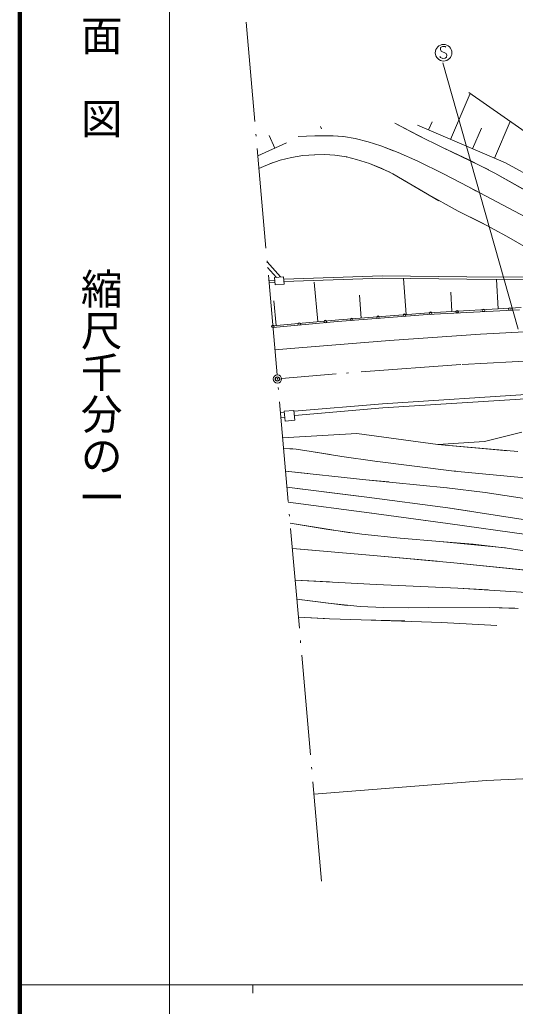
# Model space of a CAD drawing. Units: millimetres, scale not verified. Extents: x 40000 to 680000, y 20000 to 380000.
# Drawn here: x 40000 to 99512, y 202409 to 320798 of the extents above; entities that cross this region are included whole.
import ezdxf
from ezdxf.enums import TextEntityAlignment as Align

# ---------------------------------------------------------------- set-up
doc = ezdxf.new("R2010")
doc.units = ezdxf.units.MM
doc.header["$LTSCALE"] = 1000
doc.header["$PDMODE"] = 32
doc.header["$PDSIZE"] = 500
doc.linetypes.add('LONG_DASHED_DOTTED', pattern=[15.25, 12, -1.5, 0.25, -1.5])
for name, color, linetype, lineweight in [('M-BGD', 7, 'Continuous', 13), ('M-BMK', 2, 'LONG_DASHED_DOTTED', 13), ('M-BMK-LINE', 2, 'LONG_DASHED_DOTTED', 13), ('M-STR-HTXT', 7, 'Continuous', 13), ('M-TTL', 2, 'Continuous', 140), ('M-TTL-BAND', 7, 'Continuous', 25)]:
    doc.layers.add(name, color=color, linetype=linetype, lineweight=lineweight)
doc.layers.add('M-OTRS', color=6, linetype='Continuous')
doc.styles.add('@ＭＳ ゴシック', font='')
doc.styles.get('@ＭＳ ゴシック').set_extended_font_data('@MS Gothic')

msp = doc.modelspace()

# ---------------------------------------------------------------- linework, layer by layer
at = {"layer": 'M-BGD'}
for p, q in [((91742, 306441), (94098, 311950)), ((93921, 312073), (102032, 306406)), ((76237, 307696), (76119, 307993)), ((85039, 308398), (88800, 306425)), ((85039, 308398), (87866, 306898)), ((87779, 308135), (98347, 303616)), ((89100, 307570), (89516, 308543)), ((97026, 304181), (98910, 308587)), ((70638, 305394), (69953, 306911)), ((73431, 306766), (75441, 306877)), ((73431, 306766), (75441, 306877)), ((75441, 306877), (77640, 306879)), ((75441, 306877), (77640, 306879)), ((77640, 306879), (78703, 306796)), ((77640, 306879), (78901, 306772)), ((78901, 306772), (80275, 306541)), ((87866, 306898), (90781, 305467)), ((94384, 305311), (95444, 307789)), ((68598, 304473), (72020, 306018)), ((80275, 306541), (81828, 306149)), ((80275, 306541), (81828, 306149)), ((81828, 306149), (83360, 305651)), ((81828, 306149), (83360, 305651)), ((83360, 305651), (84869, 305079)), ((83360, 305651), (85429, 304852)), ((90781, 305467), (96352, 302775)), ((90781, 305467), (93858, 304018)), ((71262, 303929), (72624, 304265)), ((71262, 303929), (72624, 304265)), ((72624, 304265), (74013, 304488)), ((72624, 304265), (74013, 304488)), ((74013, 304488), (75433, 304602)), ((74013, 304488), (75417, 304601)), ((75417, 304601), (76639, 304606)), ((76639, 304606), (77839, 304527)), ((76639, 304606), (77839, 304527)), ((76639, 304606), (77839, 304527)), ((77839, 304527), (79224, 304326)), ((77839, 304527), (79224, 304326)), ((77839, 304527), (79224, 304326)), ((79224, 304326), (80461, 304038)), ((79224, 304326), (80461, 304038)), ((79224, 304326), (79289, 304313)), ((85429, 304852), (87818, 303806)), ((68732, 302948), (70310, 303619)), ((68732, 302948), (70019, 303509)), ((68732, 302948), (70019, 303509)), ((70019, 303509), (71262, 303929)), ((70019, 303509), (71262, 303929)), ((80461, 304038), (81992, 303556)), ((80461, 304038), (81992, 303556)), ((81992, 303556), (84466, 302492)), ((81992, 303556), (83480, 302958)), ((87818, 303806), (90873, 302316)), ((87818, 303806), (90873, 302316)), ((93858, 304018), (97057, 302398)), ((98347, 303616), (108933, 297796)), ((83480, 302958), (84823, 302307)), ((84823, 302307), (88790, 299975)), ((84823, 302307), (90344, 299059)), ((90873, 302316), (93880, 300739)), ((90873, 302316), (93880, 300739)), ((97057, 302398), (103798, 298527)), ((97057, 302398), (105562, 297584)), ((93880, 300739), (102432, 296213)), ((93880, 300739), (94828, 300230)), ((88790, 299975), (92639, 297834)), ((92639, 297834), (95504, 296409)), ((92639, 297834), (96336, 295981)), ((95504, 296409), (98440, 294828)), ((98440, 294828), (103782, 291734)), ((98440, 294828), (102416, 292513)), ((71316, 289927), (69716, 291755)), ((70827, 289878), (69775, 291080)), ((83577, 290069), (71718, 289668)), ((93687, 289947), (83577, 290069)), ((70587, 289549), (69913, 289511)), ((70604, 289249), (69939, 289212)), ((71675, 289964), (70596, 289855)), ((70596, 289855), (70685, 288975)), ((70685, 288975), (71764, 289084)), ((71764, 289084), (71675, 289964)), ((83581, 289769), (71728, 289369)), ((75795, 284569), (75375, 289293)), ((93683, 289647), (83581, 289769)), ((86428, 285417), (86096, 289738)), ((109689, 289535), (93683, 289647)), ((109723, 289834), (93687, 289947)), ((97450, 286116), (97244, 289622)), ((81011, 285001), (80799, 287760)), ((91908, 285789), (91770, 288118)), ((70781, 284123), (70520, 287052)), ((88957, 285415), (78164, 284567)), ((89136, 285626), (78303, 284793)), ((100009, 285990), (88957, 285415)), ((100222, 286280), (89136, 285626)), ((78303, 284793), (70390, 284078)), ((78164, 284567), (70410, 283854)), ((84417, 282315), (95324, 283047)), ((95324, 283047), (106244, 283622)), ((73508, 281434), (84417, 282315)), ((70646, 281171), (73508, 281434)), ((83555, 274723), (102001, 275904)), ((72953, 273815), (83555, 274723)), ((83594, 274204), (102029, 275385)), ((71748, 273714), (71305, 273672)), ((71742, 273804), (72934, 273921)), ((71858, 272622), (71742, 273804)), ((72934, 273921), (73050, 272740)), ((72997, 273297), (83594, 274204)), ((71807, 273086), (71360, 273045)), ((73050, 272740), (71858, 272622)), ((71573, 270625), (80495, 271127)), ((80495, 271127), (90225, 269811)), ((95806, 270182), (100294, 271320)), ((90225, 269811), (95806, 270182)), ((71684, 269361), (72816, 269288)), ((71684, 269361), (73214, 269249)), ((71684, 269361), (73214, 269249)), ((73214, 269249), (74995, 269002)), ((73214, 269249), (74995, 269002)), ((74995, 269002), (77285, 268608)), ((74995, 269002), (78668, 268388)), ((74995, 269002), (78668, 268388)), ((90225, 269811), (99826, 268982)), ((90225, 269811), (98630, 269074)), ((78668, 268388), (82629, 267834)), ((78668, 268388), (82629, 267834)), ((82629, 267834), (82862, 267803)), ((82629, 267834), (92189, 266638)), ((71924, 266632), (74599, 266331)), ((71924, 266632), (81560, 265596)), ((92189, 266638), (101937, 265686)), ((92189, 266638), (92382, 266617)), ((81560, 265596), (91299, 264626)), ((81560, 265596), (84334, 265324)), ((72093, 264706), (80702, 263629)), ((72093, 264706), (81694, 263505)), ((72093, 264706), (73960, 264466)), ((91299, 264626), (95876, 264046)), ((91299, 264626), (91314, 264625)), ((95876, 264046), (100624, 263340)), ((72251, 262915), (81961, 261642)), ((81694, 263505), (91409, 262217)), ((81961, 261642), (90827, 260441)), ((81961, 261642), (91422, 260361)), ((81961, 261642), (82286, 261599)), ((91409, 262217), (94067, 261839)), ((91409, 262217), (100978, 260753)), ((72472, 260392), (76812, 259668)), ((72472, 260392), (79711, 259237)), ((76812, 259668), (81099, 259056)), ((91422, 260361), (101123, 258968)), ((81099, 259056), (85674, 258584)), ((85674, 258584), (90462, 258193)), ((90462, 258193), (94448, 257850)), ((90462, 258193), (98332, 257419)), ((72740, 257352), (75102, 257153)), ((72740, 257352), (82471, 256486)), ((94448, 257850), (98530, 257391)), ((98530, 257391), (103267, 256635)), ((82471, 256486), (92118, 255620)), ((82471, 256486), (90128, 255808)), ((92118, 255620), (101849, 254632)), ((92118, 255620), (101650, 254655)), ((73074, 253544), (77217, 253335)), ((73074, 253544), (82807, 253042)), ((82807, 253042), (92596, 252588)), ((92596, 252588), (96259, 252392)), ((92596, 252588), (102253, 251965)), ((73274, 251271), (73865, 251203)), ((73274, 251271), (79310, 250497)), ((73274, 251271), (77037, 250772)), ((77037, 250772), (80902, 250367)), ((80902, 250367), (83698, 250253)), ((80902, 250367), (83698, 250253)), ((83698, 250253), (86702, 250239)), ((83698, 250253), (86702, 250239)), ((86702, 250239), (89039, 250265)), ((86702, 250239), (96440, 250256)), ((96440, 250256), (99478, 250171)), ((96440, 250256), (99878, 250154)), ((73463, 249121), (76602, 248927)), ((73463, 249121), (77201, 248900)), ((77201, 248900), (80998, 248778)), ((80998, 248778), (86262, 248654)), ((80998, 248778), (90659, 248479)), ((90659, 248479), (97307, 248116))]:
    msp.add_line(p, q, dxfattribs=at)
for centre in [(86194, 285349), (89360, 285587), (92526, 285751), (95692, 285916), (98859, 286081), (70396, 284004), (73554, 284294), (76711, 284584), (79872, 284852), (83033, 285100)]:
    msp.add_circle(centre, 150, dxfattribs=at)
at = {"layer": 'M-BMK'}
for p, q in [((92964, 279415), (77984, 278307)), ((105107, 280087), (92964, 279415)), ((77984, 278307), (71450, 277733))]:
    msp.add_line(p, q, dxfattribs=at)
at = {"layer": 'M-BMK', "linetype": 'Continuous'}
msp.add_circle((70952, 277689), 500, dxfattribs=at)
at = {"layer": 'M-BMK-LINE'}
for p, q in [((70908, 278187), (65866, 335556)), ((76251, 217402), (70995, 277191))]:
    msp.add_line(p, q, dxfattribs=at)
at = {"layer": 'M-OTRS'}
msp.add_point((70952, 277689), dxfattribs=at)
at = {"layer": 'M-STR-HTXT'}
for p, q in [((90539, 317455), (90517, 317213)), ((90769, 317593), (90539, 317455)), ((90929, 317604), (90769, 317593)), ((91092, 317576), (90929, 317604)), ((91177, 317503), (91092, 317576)), ((90548, 316252), (90460, 316366)), ((90517, 317213), (90612, 317019)), ((90797, 316151), (90548, 316252)), ((90612, 317019), (91194, 316742)), ((91076, 316171), (90797, 316151)), ((91266, 316306), (91076, 316171)), ((91194, 316742), (91288, 316548)), ((91288, 316548), (91266, 316306)), ((99853, 283672), (90825, 315606)), ((119371, 230551), (96041, 229503)), ((96041, 229503), (75330, 227879))]:
    msp.add_line(p, q, dxfattribs=at)
msp.add_circle((90906, 316841), 1000, dxfattribs=at)
at = {"layer": 'M-TTL'}
msp.add_line((40000, 380000), (40000, 20000), dxfattribs=at)
at = {"layer": 'M-TTL-BAND', "lineweight": 13}
for p, q in [((58000, 370000), (58000, 20000)), ((40000, 205000), (579000, 205000)), ((68000, 205000), (68000, 204000))]:
    msp.add_line(p, q, dxfattribs=at)

# ---------------------------------------------------------------- texts
at = {"layer": 'M-TTL-BAND', "style": '@ＭＳ ゴシック'}
for s, p in [('平  面  図', (49777, 306475)), ('縮尺千分の一', (49777, 261030))]:
    msp.add_text(s, height=3666, rotation=270, dxfattribs=at).set_placement(p, align=Align.MIDDLE_RIGHT)

doc.saveas('drawing.dxf')
